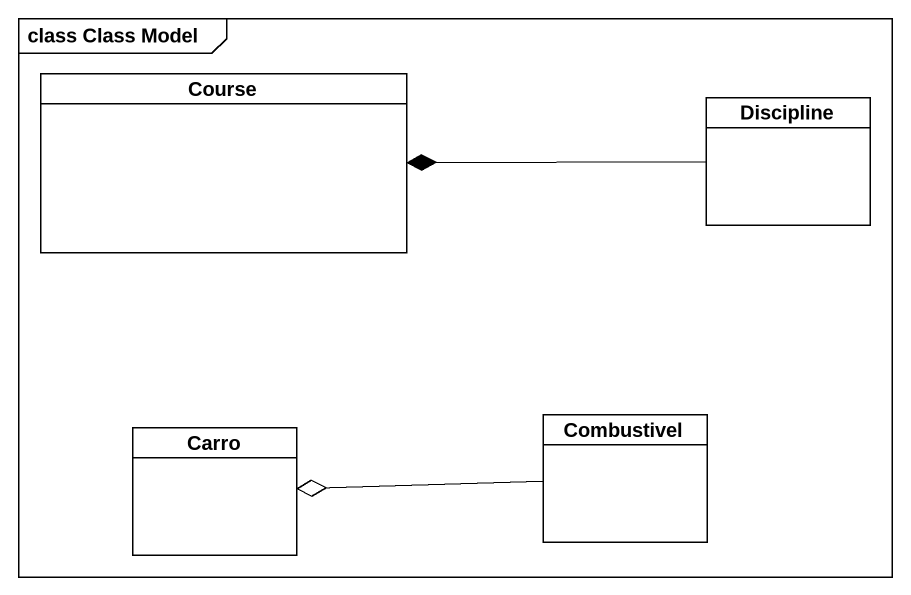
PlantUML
@startuml
mainframe class Class Model
hide circle
hide empty members
class Course
class Discipline
class Carro
class Combustivel
Discipline -left-* Course
Combustivel -left-o Carro
@enduml
